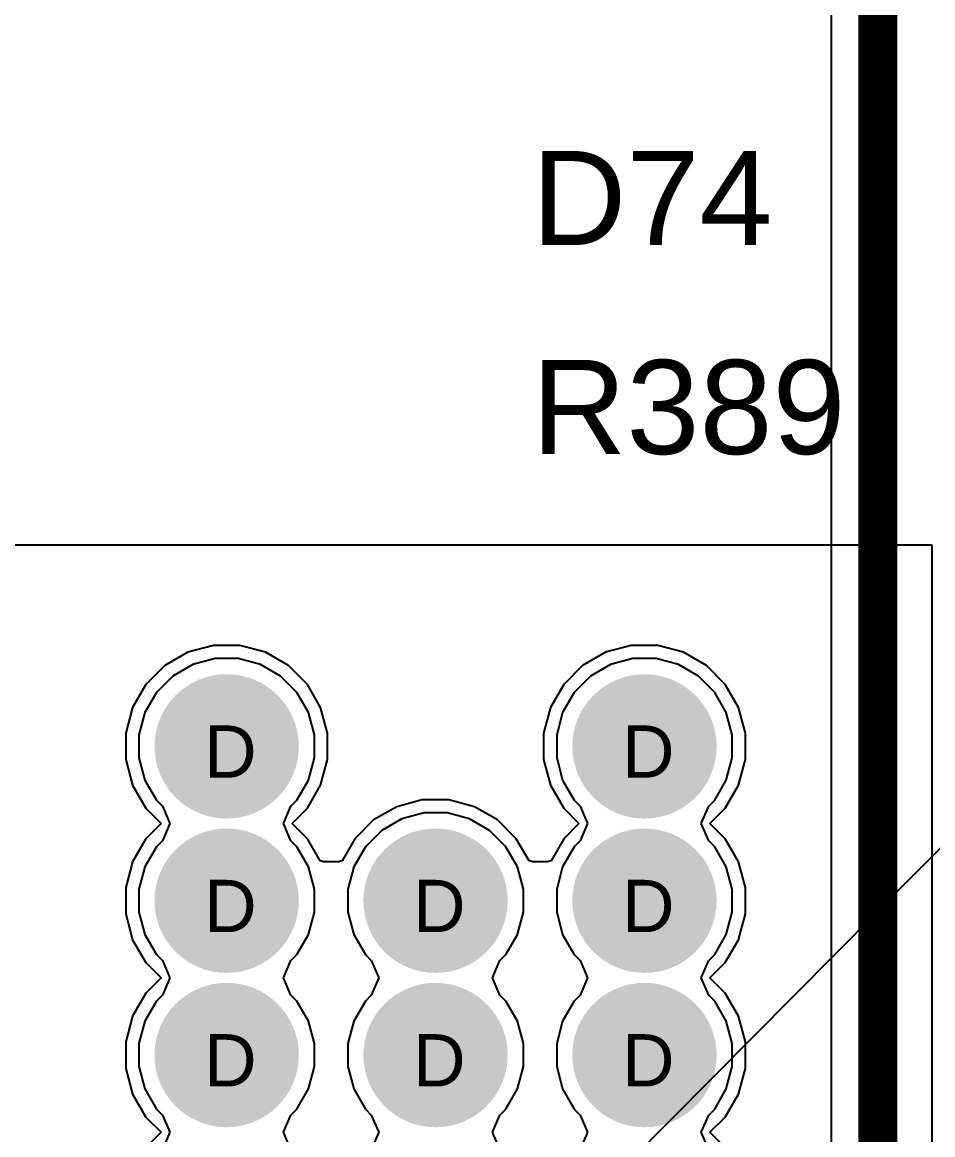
# Model space of a CAD drawing. Header units: inches. Extents: x 0 to 5379, y 0 to 5429.
# Drawn here: x 167.15 to 176.01, y 180.76 to 191.57 of the extents above; entities that cross this region are included whole.
import ezdxf

# ---------------------------------------------------------------- set-up
doc = ezdxf.new("R2010")
doc.units = ezdxf.units.IN
for name, color, linetype in [('Bottom Layer', 5, 'Continuous'), ('Bottom Solder', 6, 'Continuous'), ('Drill Drawing', 1, 'Continuous'), ('GND01', 16, 'Continuous'), ('GND02', 76, 'Continuous'), ('PWR', 156, 'Continuous'), ('SIG 01', 90, 'Continuous'), ('Top Layer', 1, 'Continuous'), ('Top Overlay', 2, 'Continuous'), ('Top Solder', 216, 'Continuous'), ('Via Holes', 16, 'Continuous')]:
    doc.layers.add(name, color=color, linetype=linetype)
doc.styles.add('Arial', font='', dxfattribs={"height": 0.2})
doc.styles.get('Arial').set_extended_font_data('Arial')

msp = doc.modelspace()

# ---------------------------------------------------------------- hatches: boundary and pattern name
at = {"layer": 'Bottom Layer'}
h = msp.add_hatch(color=5, dxfattribs=at)
edge = h.paths.add_edge_path()
edge.add_arc((169.143, 184.534), 0.6, 0, 360)
h = msp.add_hatch(color=5, dxfattribs=at)
edge = h.paths.add_edge_path()
edge.add_arc((173.207, 184.534), 0.6, 0, 360)
h = msp.add_hatch(color=5, dxfattribs=at)
edge = h.paths.add_edge_path()
edge.add_arc((169.143, 183.034), 0.6, 0, 360)
h = msp.add_hatch(color=5, dxfattribs=at)
edge = h.paths.add_edge_path()
edge.add_arc((171.175, 183.034), 0.6, 0, 360)
h = msp.add_hatch(color=5, dxfattribs=at)
edge = h.paths.add_edge_path()
edge.add_arc((173.207, 183.034), 0.6, 0, 360)
h = msp.add_hatch(color=5, dxfattribs=at)
edge = h.paths.add_edge_path()
edge.add_arc((169.143, 181.534), 0.6, 0, 360)
h = msp.add_hatch(color=5, dxfattribs=at)
edge = h.paths.add_edge_path()
edge.add_arc((171.175, 181.534), 0.6, 0, 360)
h = msp.add_hatch(color=5, dxfattribs=at)
edge = h.paths.add_edge_path()
edge.add_arc((173.207, 181.534), 0.6, 0, 360)
at = {"layer": 'Bottom Solder'}
h = msp.add_hatch(color=6, dxfattribs=at)
edge = h.paths.add_edge_path()
edge.add_arc((169.143, 184.534), 0.702, 0, 360)
h = msp.add_hatch(color=6, dxfattribs=at)
edge = h.paths.add_edge_path()
edge.add_arc((173.207, 184.534), 0.702, 0, 360)
h = msp.add_hatch(color=6, dxfattribs=at)
edge = h.paths.add_edge_path()
edge.add_arc((169.143, 183.034), 0.702, 0, 360)
h = msp.add_hatch(color=6, dxfattribs=at)
edge = h.paths.add_edge_path()
edge.add_arc((171.175, 183.034), 0.702, 0, 360)
h = msp.add_hatch(color=6, dxfattribs=at)
edge = h.paths.add_edge_path()
edge.add_arc((173.207, 183.034), 0.702, 0, 360)
h = msp.add_hatch(color=6, dxfattribs=at)
edge = h.paths.add_edge_path()
edge.add_arc((169.143, 181.534), 0.702, 0, 360)
h = msp.add_hatch(color=6, dxfattribs=at)
edge = h.paths.add_edge_path()
edge.add_arc((171.175, 181.534), 0.702, 0, 360)
h = msp.add_hatch(color=6, dxfattribs=at)
edge = h.paths.add_edge_path()
edge.add_arc((173.207, 181.534), 0.702, 0, 360)
at = {"layer": 'GND01'}
h = msp.add_hatch(color=16, dxfattribs=at)
edge = h.paths.add_edge_path()
edge.add_arc((169.143, 184.534), 0.6, 0, 360)
h = msp.add_hatch(color=16, dxfattribs=at)
edge = h.paths.add_edge_path()
edge.add_arc((173.207, 184.534), 0.6, 0, 360)
h = msp.add_hatch(color=16, dxfattribs=at)
edge = h.paths.add_edge_path()
edge.add_arc((169.143, 183.034), 0.6, 0, 360)
h = msp.add_hatch(color=16, dxfattribs=at)
edge = h.paths.add_edge_path()
edge.add_arc((171.175, 183.034), 0.6, 0, 360)
h = msp.add_hatch(color=16, dxfattribs=at)
edge = h.paths.add_edge_path()
edge.add_arc((173.207, 183.034), 0.6, 0, 360)
h = msp.add_hatch(color=16, dxfattribs=at)
edge = h.paths.add_edge_path()
edge.add_arc((169.143, 181.534), 0.6, 0, 360)
h = msp.add_hatch(color=16, dxfattribs=at)
edge = h.paths.add_edge_path()
edge.add_arc((171.175, 181.534), 0.6, 0, 360)
h = msp.add_hatch(color=16, dxfattribs=at)
edge = h.paths.add_edge_path()
edge.add_arc((173.207, 181.534), 0.6, 0, 360)
at = {"layer": 'GND02'}
h = msp.add_hatch(color=76, dxfattribs=at)
edge = h.paths.add_edge_path()
edge.add_arc((169.143, 184.534), 0.6, 0, 360)
h = msp.add_hatch(color=76, dxfattribs=at)
edge = h.paths.add_edge_path()
edge.add_arc((173.207, 184.534), 0.6, 0, 360)
h = msp.add_hatch(color=76, dxfattribs=at)
edge = h.paths.add_edge_path()
edge.add_arc((169.143, 183.034), 0.6, 0, 360)
h = msp.add_hatch(color=76, dxfattribs=at)
edge = h.paths.add_edge_path()
edge.add_arc((171.175, 183.034), 0.6, 0, 360)
h = msp.add_hatch(color=76, dxfattribs=at)
edge = h.paths.add_edge_path()
edge.add_arc((173.207, 183.034), 0.6, 0, 360)
h = msp.add_hatch(color=76, dxfattribs=at)
edge = h.paths.add_edge_path()
edge.add_arc((169.143, 181.534), 0.6, 0, 360)
h = msp.add_hatch(color=76, dxfattribs=at)
edge = h.paths.add_edge_path()
edge.add_arc((171.175, 181.534), 0.6, 0, 360)
h = msp.add_hatch(color=76, dxfattribs=at)
edge = h.paths.add_edge_path()
edge.add_arc((173.207, 181.534), 0.6, 0, 360)
at = {"layer": 'PWR'}
h = msp.add_hatch(color=156, dxfattribs=at)
edge = h.paths.add_edge_path()
edge.add_arc((169.143, 184.534), 0.6, 0, 360)
h = msp.add_hatch(color=156, dxfattribs=at)
edge = h.paths.add_edge_path()
edge.add_arc((173.207, 184.534), 0.6, 0, 360)
h = msp.add_hatch(color=156, dxfattribs=at)
edge = h.paths.add_edge_path()
edge.add_arc((169.143, 183.034), 0.6, 0, 360)
h = msp.add_hatch(color=156, dxfattribs=at)
edge = h.paths.add_edge_path()
edge.add_arc((171.175, 183.034), 0.6, 0, 360)
h = msp.add_hatch(color=156, dxfattribs=at)
edge = h.paths.add_edge_path()
edge.add_arc((173.207, 183.034), 0.6, 0, 360)
h = msp.add_hatch(color=156, dxfattribs=at)
edge = h.paths.add_edge_path()
edge.add_arc((169.143, 181.534), 0.6, 0, 360)
h = msp.add_hatch(color=156, dxfattribs=at)
edge = h.paths.add_edge_path()
edge.add_arc((171.175, 181.534), 0.6, 0, 360)
h = msp.add_hatch(color=156, dxfattribs=at)
edge = h.paths.add_edge_path()
edge.add_arc((173.207, 181.534), 0.6, 0, 360)
at = {"layer": 'SIG 01'}
h = msp.add_hatch(color=90, dxfattribs=at)
edge = h.paths.add_edge_path()
edge.add_arc((169.143, 184.534), 0.6, 0, 360)
h = msp.add_hatch(color=90, dxfattribs=at)
edge = h.paths.add_edge_path()
edge.add_arc((173.207, 184.534), 0.6, 0, 360)
h = msp.add_hatch(color=90, dxfattribs=at)
edge = h.paths.add_edge_path()
edge.add_arc((169.143, 183.034), 0.6, 0, 360)
h = msp.add_hatch(color=90, dxfattribs=at)
edge = h.paths.add_edge_path()
edge.add_arc((171.175, 183.034), 0.6, 0, 360)
h = msp.add_hatch(color=90, dxfattribs=at)
edge = h.paths.add_edge_path()
edge.add_arc((173.207, 183.034), 0.6, 0, 360)
h = msp.add_hatch(color=90, dxfattribs=at)
edge = h.paths.add_edge_path()
edge.add_arc((169.143, 181.534), 0.6, 0, 360)
h = msp.add_hatch(color=90, dxfattribs=at)
edge = h.paths.add_edge_path()
edge.add_arc((171.175, 181.534), 0.6, 0, 360)
h = msp.add_hatch(color=90, dxfattribs=at)
edge = h.paths.add_edge_path()
edge.add_arc((173.207, 181.534), 0.6, 0, 360)
at = {"layer": 'Top Layer'}
h = msp.add_hatch(color=1, dxfattribs=at)
edge = h.paths.add_edge_path()
edge.add_arc((169.143, 184.534), 0.6, 0, 360)
h = msp.add_hatch(color=1, dxfattribs=at)
edge = h.paths.add_edge_path()
edge.add_arc((173.207, 184.534), 0.6, 0, 360)
h = msp.add_hatch(color=1, dxfattribs=at)
edge = h.paths.add_edge_path()
edge.add_arc((169.143, 183.034), 0.6, 0, 360)
h = msp.add_hatch(color=1, dxfattribs=at)
edge = h.paths.add_edge_path()
edge.add_arc((171.175, 183.034), 0.6, 0, 360)
h = msp.add_hatch(color=1, dxfattribs=at)
edge = h.paths.add_edge_path()
edge.add_arc((173.207, 183.034), 0.6, 0, 360)
h = msp.add_hatch(color=1, dxfattribs=at)
edge = h.paths.add_edge_path()
edge.add_arc((169.143, 181.534), 0.6, 0, 360)
h = msp.add_hatch(color=1, dxfattribs=at)
edge = h.paths.add_edge_path()
edge.add_arc((171.175, 181.534), 0.6, 0, 360)
h = msp.add_hatch(color=1, dxfattribs=at)
edge = h.paths.add_edge_path()
edge.add_arc((173.207, 181.534), 0.6, 0, 360)
at = {"layer": 'Top Solder'}
h = msp.add_hatch(color=216, dxfattribs=at)
edge = h.paths.add_edge_path()
edge.add_arc((169.143, 184.534), 0.702, 0, 360)
h = msp.add_hatch(color=216, dxfattribs=at)
edge = h.paths.add_edge_path()
edge.add_arc((173.207, 184.534), 0.702, 0, 360)
h = msp.add_hatch(color=216, dxfattribs=at)
edge = h.paths.add_edge_path()
edge.add_arc((169.143, 183.034), 0.702, 0, 360)
h = msp.add_hatch(color=216, dxfattribs=at)
edge = h.paths.add_edge_path()
edge.add_arc((171.175, 183.034), 0.702, 0, 360)
h = msp.add_hatch(color=216, dxfattribs=at)
edge = h.paths.add_edge_path()
edge.add_arc((173.207, 183.034), 0.702, 0, 360)
h = msp.add_hatch(color=216, dxfattribs=at)
edge = h.paths.add_edge_path()
edge.add_arc((169.143, 181.534), 0.702, 0, 360)
h = msp.add_hatch(color=216, dxfattribs=at)
edge = h.paths.add_edge_path()
edge.add_arc((171.175, 181.534), 0.702, 0, 360)
h = msp.add_hatch(color=216, dxfattribs=at)
edge = h.paths.add_edge_path()
edge.add_arc((173.207, 181.534), 0.702, 0, 360)
at = {"layer": 'Via Holes'}
h = msp.add_hatch(color=7, dxfattribs=at)
edge = h.paths.add_edge_path()
edge.add_arc((169.143, 184.534), 0.35, 0, 360)
h = msp.add_hatch(color=7, dxfattribs=at)
edge = h.paths.add_edge_path()
edge.add_arc((173.207, 184.534), 0.35, 0, 360)
h = msp.add_hatch(color=7, dxfattribs=at)
edge = h.paths.add_edge_path()
edge.add_arc((169.143, 183.034), 0.35, 0, 360)
h = msp.add_hatch(color=7, dxfattribs=at)
edge = h.paths.add_edge_path()
edge.add_arc((171.175, 183.034), 0.35, 0, 360)
h = msp.add_hatch(color=7, dxfattribs=at)
edge = h.paths.add_edge_path()
edge.add_arc((173.207, 183.034), 0.35, 0, 360)
h = msp.add_hatch(color=7, dxfattribs=at)
edge = h.paths.add_edge_path()
edge.add_arc((169.143, 181.534), 0.35, 0, 360)
h = msp.add_hatch(color=7, dxfattribs=at)
edge = h.paths.add_edge_path()
edge.add_arc((171.175, 181.534), 0.35, 0, 360)
h = msp.add_hatch(color=7, dxfattribs=at)
edge = h.paths.add_edge_path()
edge.add_arc((173.207, 181.534), 0.35, 0, 360)

# ---------------------------------------------------------------- linework, layer by layer
at = {"layer": 'Bottom Solder'}
msp.add_line((6.245, 12.319), (5379.208, 5429.208), dxfattribs=at)
at = {"layer": 'GND01'}
for p, q in [((169.031, 185.388), (168.814, 185.33)), ((169.256, 185.388), (169.031, 185.388)), ((169.473, 185.33), (169.256, 185.388)), ((173.095, 185.388), (172.878, 185.33)), ((173.32, 185.388), (173.095, 185.388)), ((173.537, 185.33), (173.32, 185.388)), ((168.814, 185.33), (168.619, 185.218)), ((169.668, 185.218), (169.473, 185.33)), ((172.878, 185.33), (172.683, 185.218)), ((173.732, 185.218), (173.537, 185.33)), ((168.619, 185.218), (168.46, 185.059)), ((169.827, 185.059), (169.668, 185.218)), ((172.683, 185.218), (172.524, 185.059)), ((173.891, 185.059), (173.732, 185.218)), ((168.46, 185.059), (168.347, 184.864)), ((169.939, 184.864), (169.827, 185.059)), ((172.524, 185.059), (172.411, 184.864)), ((174.003, 184.864), (173.891, 185.059)), ((168.347, 184.864), (168.289, 184.647)), ((169.997, 184.647), (169.939, 184.864)), ((172.411, 184.864), (172.353, 184.647)), ((174.061, 184.647), (174.003, 184.864)), ((168.289, 184.647), (168.289, 184.422)), ((169.997, 184.422), (169.997, 184.647)), ((172.353, 184.647), (172.353, 184.422)), ((174.061, 184.422), (174.061, 184.647)), ((168.289, 184.422), (168.347, 184.205)), ((169.939, 184.205), (169.997, 184.422)), ((172.353, 184.422), (172.411, 184.205)), ((174.003, 184.205), (174.061, 184.422)), ((168.347, 184.205), (168.46, 184.01)), ((169.827, 184.01), (169.939, 184.205)), ((172.411, 184.205), (172.524, 184.01)), ((173.891, 184.01), (174.003, 184.205)), ((168.46, 184.01), (168.518, 183.952)), ((168.518, 183.952), (168.59, 183.784)), ((169.696, 183.784), (169.769, 183.952)), ((169.769, 183.952), (169.827, 184.01)), ((172.524, 184.01), (172.582, 183.952)), ((172.582, 183.952), (172.654, 183.784)), ((173.76, 183.784), (173.833, 183.952)), ((173.833, 183.952), (173.891, 184.01)), ((170.846, 183.83), (170.651, 183.717)), ((171.063, 183.888), (170.846, 183.83)), ((171.288, 183.888), (171.063, 183.888)), ((171.505, 183.83), (171.288, 183.888)), ((171.7, 183.717), (171.505, 183.83)), ((168.59, 183.784), (168.518, 183.616)), ((169.769, 183.616), (169.696, 183.784)), ((172.654, 183.784), (172.582, 183.616)), ((173.833, 183.616), (173.76, 183.784)), ((168.518, 183.616), (168.46, 183.558)), ((169.827, 183.558), (169.769, 183.616)), ((170.651, 183.717), (170.492, 183.558)), ((171.859, 183.558), (171.7, 183.717)), ((172.582, 183.616), (172.524, 183.558)), ((173.891, 183.558), (173.833, 183.616)), ((168.46, 183.558), (168.347, 183.364)), ((169.939, 183.364), (169.827, 183.558)), ((170.492, 183.558), (170.379, 183.364)), ((171.971, 183.364), (171.859, 183.558)), ((172.524, 183.558), (172.411, 183.364)), ((174.003, 183.364), (173.891, 183.558)), ((168.347, 183.364), (168.289, 183.146)), ((169.997, 183.146), (169.939, 183.364)), ((170.379, 183.364), (170.321, 183.146)), ((172.029, 183.146), (171.971, 183.364)), ((172.411, 183.364), (172.353, 183.146)), ((174.061, 183.146), (174.003, 183.364)), ((168.289, 183.146), (168.289, 182.922)), ((169.997, 182.922), (169.997, 183.146)), ((170.321, 183.146), (170.321, 182.922)), ((172.029, 182.922), (172.029, 183.146)), ((172.353, 183.146), (172.353, 182.922)), ((174.061, 182.922), (174.061, 183.146)), ((168.289, 182.922), (168.347, 182.704)), ((169.939, 182.704), (169.997, 182.922)), ((170.321, 182.922), (170.379, 182.704)), ((171.971, 182.704), (172.029, 182.922)), ((172.353, 182.922), (172.411, 182.704)), ((174.003, 182.704), (174.061, 182.922)), ((168.347, 182.704), (168.46, 182.51)), ((169.827, 182.51), (169.939, 182.704)), ((170.379, 182.704), (170.492, 182.51)), ((171.859, 182.51), (171.971, 182.704)), ((172.411, 182.704), (172.524, 182.51)), ((173.891, 182.51), (174.003, 182.704)), ((168.46, 182.51), (168.518, 182.452)), ((168.518, 182.452), (168.59, 182.284)), ((169.696, 182.284), (169.769, 182.452)), ((169.769, 182.452), (169.827, 182.51)), ((170.492, 182.51), (170.55, 182.452)), ((170.55, 182.452), (170.622, 182.284)), ((171.728, 182.284), (171.801, 182.452)), ((171.801, 182.452), (171.859, 182.51)), ((172.524, 182.51), (172.582, 182.452)), ((172.582, 182.452), (172.654, 182.284)), ((173.76, 182.284), (173.833, 182.452)), ((173.833, 182.452), (173.891, 182.51)), ((168.59, 182.284), (168.518, 182.116)), ((169.769, 182.116), (169.696, 182.284)), ((170.622, 182.284), (170.55, 182.116)), ((171.801, 182.116), (171.728, 182.284)), ((172.654, 182.284), (172.582, 182.116)), ((173.833, 182.116), (173.76, 182.284)), ((168.518, 182.116), (168.46, 182.058)), ((169.827, 182.058), (169.769, 182.116)), ((170.55, 182.116), (170.492, 182.058)), ((171.859, 182.058), (171.801, 182.116)), ((172.582, 182.116), (172.524, 182.058)), ((173.891, 182.058), (173.833, 182.116)), ((168.46, 182.058), (168.347, 181.863)), ((169.939, 181.863), (169.827, 182.058)), ((170.492, 182.058), (170.379, 181.863)), ((171.971, 181.863), (171.859, 182.058)), ((172.524, 182.058), (172.411, 181.863)), ((174.003, 181.863), (173.891, 182.058)), ((168.347, 181.863), (168.289, 181.646)), ((169.997, 181.646), (169.939, 181.863)), ((170.379, 181.863), (170.321, 181.646)), ((172.029, 181.646), (171.971, 181.863)), ((172.411, 181.863), (172.353, 181.646)), ((174.061, 181.646), (174.003, 181.863)), ((168.289, 181.646), (168.289, 181.421)), ((169.997, 181.421), (169.997, 181.646)), ((170.321, 181.646), (170.321, 181.421)), ((172.029, 181.421), (172.029, 181.646)), ((172.353, 181.646), (172.353, 181.421)), ((174.061, 181.421), (174.061, 181.646)), ((168.289, 181.421), (168.347, 181.204)), ((169.939, 181.204), (169.997, 181.421)), ((170.321, 181.421), (170.379, 181.204)), ((171.971, 181.204), (172.029, 181.421)), ((172.353, 181.421), (172.411, 181.204)), ((174.003, 181.204), (174.061, 181.421)), ((168.347, 181.204), (168.46, 181.009)), ((169.827, 181.009), (169.939, 181.204)), ((170.379, 181.204), (170.492, 181.009)), ((171.859, 181.009), (171.971, 181.204)), ((172.411, 181.204), (172.524, 181.009)), ((173.891, 181.009), (174.003, 181.204)), ((168.46, 181.009), (168.518, 180.951)), ((168.518, 180.951), (168.59, 180.783)), ((169.696, 180.783), (169.769, 180.951)), ((169.769, 180.951), (169.827, 181.009)), ((170.492, 181.009), (170.55, 180.951)), ((170.55, 180.951), (170.622, 180.783)), ((171.728, 180.783), (171.801, 180.951)), ((171.801, 180.951), (171.859, 181.009)), ((172.524, 181.009), (172.582, 180.951)), ((172.582, 180.951), (172.654, 180.783)), ((173.76, 180.783), (173.833, 180.951)), ((173.833, 180.951), (173.891, 181.009)), ((168.59, 180.783), (168.518, 180.615)), ((169.769, 180.615), (169.696, 180.783)), ((170.622, 180.783), (170.55, 180.615)), ((171.801, 180.615), (171.728, 180.783)), ((172.654, 180.783), (172.582, 180.615)), ((173.833, 180.615), (173.76, 180.783))]:
    msp.add_line(p, q, dxfattribs=at)
at = {"layer": 'GND02'}
for p, q in [((169.031, 185.388), (168.814, 185.33)), ((169.256, 185.388), (169.031, 185.388)), ((169.473, 185.33), (169.256, 185.388)), ((173.095, 185.388), (172.878, 185.33)), ((173.32, 185.388), (173.095, 185.388)), ((173.537, 185.33), (173.32, 185.388)), ((168.814, 185.33), (168.619, 185.218)), ((169.668, 185.218), (169.473, 185.33)), ((172.878, 185.33), (172.683, 185.218)), ((173.732, 185.218), (173.537, 185.33)), ((168.619, 185.218), (168.46, 185.059)), ((169.827, 185.059), (169.668, 185.218)), ((172.683, 185.218), (172.524, 185.059)), ((173.891, 185.059), (173.732, 185.218)), ((168.46, 185.059), (168.347, 184.864)), ((169.939, 184.864), (169.827, 185.059)), ((172.524, 185.059), (172.411, 184.864)), ((174.003, 184.864), (173.891, 185.059)), ((168.347, 184.864), (168.289, 184.647)), ((169.997, 184.647), (169.939, 184.864)), ((172.411, 184.864), (172.353, 184.647)), ((174.061, 184.647), (174.003, 184.864)), ((168.289, 184.647), (168.289, 184.422)), ((169.997, 184.422), (169.997, 184.647)), ((172.353, 184.647), (172.353, 184.422)), ((174.061, 184.422), (174.061, 184.647)), ((168.289, 184.422), (168.347, 184.205)), ((169.939, 184.205), (169.997, 184.422)), ((172.353, 184.422), (172.411, 184.205)), ((174.003, 184.205), (174.061, 184.422)), ((168.347, 184.205), (168.46, 184.01)), ((169.827, 184.01), (169.939, 184.205)), ((172.411, 184.205), (172.524, 184.01)), ((173.891, 184.01), (174.003, 184.205)), ((168.46, 184.01), (168.518, 183.952)), ((168.518, 183.952), (168.59, 183.784)), ((169.696, 183.784), (169.769, 183.952)), ((169.769, 183.952), (169.827, 184.01)), ((172.524, 184.01), (172.582, 183.952)), ((172.582, 183.952), (172.654, 183.784)), ((173.76, 183.784), (173.833, 183.952)), ((173.833, 183.952), (173.891, 184.01)), ((170.846, 183.83), (170.651, 183.717)), ((171.063, 183.888), (170.846, 183.83)), ((171.288, 183.888), (171.063, 183.888)), ((171.505, 183.83), (171.288, 183.888)), ((171.7, 183.717), (171.505, 183.83)), ((168.59, 183.784), (168.518, 183.616)), ((169.769, 183.616), (169.696, 183.784)), ((172.654, 183.784), (172.582, 183.616)), ((173.833, 183.616), (173.76, 183.784)), ((168.518, 183.616), (168.46, 183.558)), ((169.827, 183.558), (169.769, 183.616)), ((170.651, 183.717), (170.492, 183.558)), ((171.859, 183.558), (171.7, 183.717)), ((172.582, 183.616), (172.524, 183.558)), ((173.891, 183.558), (173.833, 183.616)), ((168.46, 183.558), (168.347, 183.364)), ((169.939, 183.364), (169.827, 183.558)), ((170.492, 183.558), (170.379, 183.364)), ((171.971, 183.364), (171.859, 183.558)), ((172.524, 183.558), (172.411, 183.364)), ((174.003, 183.364), (173.891, 183.558)), ((168.347, 183.364), (168.289, 183.146)), ((169.997, 183.146), (169.939, 183.364)), ((170.379, 183.364), (170.321, 183.146)), ((172.029, 183.146), (171.971, 183.364)), ((172.411, 183.364), (172.353, 183.146)), ((174.061, 183.146), (174.003, 183.364)), ((168.289, 183.146), (168.289, 182.922)), ((169.997, 182.922), (169.997, 183.146)), ((170.321, 183.146), (170.321, 182.922)), ((172.029, 182.922), (172.029, 183.146)), ((172.353, 183.146), (172.353, 182.922)), ((174.061, 182.922), (174.061, 183.146)), ((168.289, 182.922), (168.347, 182.704)), ((169.939, 182.704), (169.997, 182.922)), ((170.321, 182.922), (170.379, 182.704)), ((171.971, 182.704), (172.029, 182.922)), ((172.353, 182.922), (172.411, 182.704)), ((174.003, 182.704), (174.061, 182.922)), ((168.347, 182.704), (168.46, 182.51)), ((169.827, 182.51), (169.939, 182.704)), ((170.379, 182.704), (170.492, 182.51)), ((171.859, 182.51), (171.971, 182.704)), ((172.411, 182.704), (172.524, 182.51)), ((173.891, 182.51), (174.003, 182.704)), ((168.46, 182.51), (168.518, 182.452)), ((168.518, 182.452), (168.59, 182.284)), ((169.696, 182.284), (169.769, 182.452)), ((169.769, 182.452), (169.827, 182.51)), ((170.492, 182.51), (170.55, 182.452)), ((170.55, 182.452), (170.622, 182.284)), ((171.728, 182.284), (171.801, 182.452)), ((171.801, 182.452), (171.859, 182.51)), ((172.524, 182.51), (172.582, 182.452)), ((172.582, 182.452), (172.654, 182.284)), ((173.76, 182.284), (173.833, 182.452)), ((173.833, 182.452), (173.891, 182.51)), ((168.59, 182.284), (168.518, 182.116)), ((169.769, 182.116), (169.696, 182.284)), ((170.622, 182.284), (170.55, 182.116)), ((171.801, 182.116), (171.728, 182.284)), ((172.654, 182.284), (172.582, 182.116)), ((173.833, 182.116), (173.76, 182.284)), ((168.518, 182.116), (168.46, 182.058)), ((169.827, 182.058), (169.769, 182.116)), ((170.55, 182.116), (170.492, 182.058)), ((171.859, 182.058), (171.801, 182.116)), ((172.582, 182.116), (172.524, 182.058)), ((173.891, 182.058), (173.833, 182.116)), ((168.46, 182.058), (168.347, 181.863)), ((169.939, 181.863), (169.827, 182.058)), ((170.492, 182.058), (170.379, 181.863)), ((171.971, 181.863), (171.859, 182.058)), ((172.524, 182.058), (172.411, 181.863)), ((174.003, 181.863), (173.891, 182.058)), ((168.347, 181.863), (168.289, 181.646)), ((169.997, 181.646), (169.939, 181.863)), ((170.379, 181.863), (170.321, 181.646)), ((172.029, 181.646), (171.971, 181.863)), ((172.411, 181.863), (172.353, 181.646)), ((174.061, 181.646), (174.003, 181.863)), ((168.289, 181.646), (168.289, 181.421)), ((169.997, 181.421), (169.997, 181.646)), ((170.321, 181.646), (170.321, 181.421)), ((172.029, 181.421), (172.029, 181.646)), ((172.353, 181.646), (172.353, 181.421)), ((174.061, 181.421), (174.061, 181.646)), ((168.289, 181.421), (168.347, 181.204)), ((169.939, 181.204), (169.997, 181.421)), ((170.321, 181.421), (170.379, 181.204)), ((171.971, 181.204), (172.029, 181.421)), ((172.353, 181.421), (172.411, 181.204)), ((174.003, 181.204), (174.061, 181.421)), ((168.347, 181.204), (168.46, 181.009)), ((169.827, 181.009), (169.939, 181.204)), ((170.379, 181.204), (170.492, 181.009)), ((171.859, 181.009), (171.971, 181.204)), ((172.411, 181.204), (172.524, 181.009)), ((173.891, 181.009), (174.003, 181.204)), ((168.46, 181.009), (168.518, 180.951)), ((168.518, 180.951), (168.59, 180.783)), ((169.696, 180.783), (169.769, 180.951)), ((169.769, 180.951), (169.827, 181.009)), ((170.492, 181.009), (170.55, 180.951)), ((170.55, 180.951), (170.622, 180.783)), ((171.728, 180.783), (171.801, 180.951)), ((171.801, 180.951), (171.859, 181.009)), ((172.524, 181.009), (172.582, 180.951)), ((172.582, 180.951), (172.654, 180.783)), ((173.76, 180.783), (173.833, 180.951)), ((173.833, 180.951), (173.891, 181.009)), ((168.59, 180.783), (168.518, 180.615)), ((169.769, 180.615), (169.696, 180.783)), ((170.622, 180.783), (170.55, 180.615)), ((171.801, 180.615), (171.728, 180.783)), ((172.654, 180.783), (172.582, 180.615)), ((173.833, 180.615), (173.76, 180.783))]:
    msp.add_line(p, q, dxfattribs=at)
at = {"layer": 'PWR'}
for p, q in [((175.024, 205.004), (175.024, 148.785)), ((169.031, 185.388), (168.814, 185.33)), ((169.256, 185.388), (169.031, 185.388)), ((169.473, 185.33), (169.256, 185.388)), ((173.095, 185.388), (172.878, 185.33)), ((173.32, 185.388), (173.095, 185.388)), ((173.537, 185.33), (173.32, 185.388)), ((168.814, 185.33), (168.619, 185.218)), ((169.668, 185.218), (169.473, 185.33)), ((172.878, 185.33), (172.683, 185.218)), ((173.732, 185.218), (173.537, 185.33)), ((168.619, 185.218), (168.46, 185.059)), ((169.827, 185.059), (169.668, 185.218)), ((172.683, 185.218), (172.524, 185.059)), ((173.891, 185.059), (173.732, 185.218)), ((168.46, 185.059), (168.347, 184.864)), ((169.939, 184.864), (169.827, 185.059)), ((172.524, 185.059), (172.411, 184.864)), ((174.003, 184.864), (173.891, 185.059)), ((168.347, 184.864), (168.289, 184.647)), ((169.997, 184.647), (169.939, 184.864)), ((172.411, 184.864), (172.353, 184.647)), ((174.061, 184.647), (174.003, 184.864)), ((168.289, 184.647), (168.289, 184.422)), ((169.997, 184.422), (169.997, 184.647)), ((172.353, 184.647), (172.353, 184.422)), ((174.061, 184.422), (174.061, 184.647)), ((168.289, 184.422), (168.347, 184.205)), ((169.939, 184.205), (169.997, 184.422)), ((172.353, 184.422), (172.411, 184.205)), ((174.003, 184.205), (174.061, 184.422)), ((168.347, 184.205), (168.46, 184.01)), ((169.827, 184.01), (169.939, 184.205)), ((172.411, 184.205), (172.524, 184.01)), ((173.891, 184.01), (174.003, 184.205)), ((168.46, 184.01), (168.518, 183.952)), ((168.518, 183.952), (168.59, 183.784)), ((169.696, 183.784), (169.769, 183.952)), ((169.769, 183.952), (169.827, 184.01)), ((172.524, 184.01), (172.582, 183.952)), ((172.582, 183.952), (172.654, 183.784)), ((173.76, 183.784), (173.833, 183.952)), ((173.833, 183.952), (173.891, 184.01)), ((170.846, 183.83), (170.651, 183.717)), ((171.063, 183.888), (170.846, 183.83)), ((171.288, 183.888), (171.063, 183.888)), ((171.505, 183.83), (171.288, 183.888)), ((171.7, 183.717), (171.505, 183.83)), ((168.59, 183.784), (168.518, 183.616)), ((169.769, 183.616), (169.696, 183.784)), ((172.654, 183.784), (172.582, 183.616)), ((173.833, 183.616), (173.76, 183.784)), ((168.518, 183.616), (168.46, 183.558)), ((169.827, 183.558), (169.769, 183.616)), ((170.651, 183.717), (170.492, 183.558)), ((171.859, 183.558), (171.7, 183.717)), ((172.582, 183.616), (172.524, 183.558)), ((173.891, 183.558), (173.833, 183.616)), ((168.46, 183.558), (168.347, 183.364)), ((169.939, 183.364), (169.827, 183.558)), ((170.492, 183.558), (170.379, 183.364)), ((171.971, 183.364), (171.859, 183.558)), ((172.524, 183.558), (172.411, 183.364)), ((174.003, 183.364), (173.891, 183.558)), ((168.347, 183.364), (168.289, 183.146)), ((169.997, 183.146), (169.939, 183.364)), ((170.379, 183.364), (170.321, 183.146)), ((172.029, 183.146), (171.971, 183.364)), ((172.411, 183.364), (172.353, 183.146)), ((174.061, 183.146), (174.003, 183.364)), ((168.289, 183.146), (168.289, 182.922)), ((169.997, 182.922), (169.997, 183.146)), ((170.321, 183.146), (170.321, 182.922)), ((172.029, 182.922), (172.029, 183.146)), ((172.353, 183.146), (172.353, 182.922)), ((174.061, 182.922), (174.061, 183.146)), ((168.289, 182.922), (168.347, 182.704)), ((169.939, 182.704), (169.997, 182.922)), ((170.321, 182.922), (170.379, 182.704)), ((171.971, 182.704), (172.029, 182.922)), ((172.353, 182.922), (172.411, 182.704)), ((174.003, 182.704), (174.061, 182.922)), ((168.347, 182.704), (168.46, 182.51)), ((169.827, 182.51), (169.939, 182.704)), ((170.379, 182.704), (170.492, 182.51)), ((171.859, 182.51), (171.971, 182.704)), ((172.411, 182.704), (172.524, 182.51)), ((173.891, 182.51), (174.003, 182.704)), ((168.46, 182.51), (168.518, 182.452)), ((168.518, 182.452), (168.59, 182.284)), ((169.696, 182.284), (169.769, 182.452)), ((169.769, 182.452), (169.827, 182.51)), ((170.492, 182.51), (170.55, 182.452)), ((170.55, 182.452), (170.622, 182.284)), ((171.728, 182.284), (171.801, 182.452)), ((171.801, 182.452), (171.859, 182.51)), ((172.524, 182.51), (172.582, 182.452)), ((172.582, 182.452), (172.654, 182.284)), ((173.76, 182.284), (173.833, 182.452)), ((173.833, 182.452), (173.891, 182.51)), ((168.59, 182.284), (168.518, 182.116)), ((169.769, 182.116), (169.696, 182.284)), ((170.622, 182.284), (170.55, 182.116)), ((171.801, 182.116), (171.728, 182.284)), ((172.654, 182.284), (172.582, 182.116)), ((173.833, 182.116), (173.76, 182.284)), ((168.518, 182.116), (168.46, 182.058)), ((169.827, 182.058), (169.769, 182.116)), ((170.55, 182.116), (170.492, 182.058)), ((171.859, 182.058), (171.801, 182.116)), ((172.582, 182.116), (172.524, 182.058)), ((173.891, 182.058), (173.833, 182.116)), ((168.46, 182.058), (168.347, 181.863)), ((169.939, 181.863), (169.827, 182.058)), ((170.492, 182.058), (170.379, 181.863)), ((171.971, 181.863), (171.859, 182.058)), ((172.524, 182.058), (172.411, 181.863)), ((174.003, 181.863), (173.891, 182.058)), ((168.347, 181.863), (168.289, 181.646)), ((169.997, 181.646), (169.939, 181.863)), ((170.379, 181.863), (170.321, 181.646)), ((172.029, 181.646), (171.971, 181.863)), ((172.411, 181.863), (172.353, 181.646)), ((174.061, 181.646), (174.003, 181.863)), ((168.289, 181.646), (168.289, 181.421)), ((169.997, 181.421), (169.997, 181.646)), ((170.321, 181.646), (170.321, 181.421)), ((172.029, 181.421), (172.029, 181.646)), ((172.353, 181.646), (172.353, 181.421)), ((174.061, 181.421), (174.061, 181.646)), ((168.289, 181.421), (168.347, 181.204)), ((169.939, 181.204), (169.997, 181.421)), ((170.321, 181.421), (170.379, 181.204)), ((171.971, 181.204), (172.029, 181.421)), ((172.353, 181.421), (172.411, 181.204)), ((174.003, 181.204), (174.061, 181.421)), ((168.347, 181.204), (168.46, 181.009)), ((169.827, 181.009), (169.939, 181.204)), ((170.379, 181.204), (170.492, 181.009)), ((171.859, 181.009), (171.971, 181.204)), ((172.411, 181.204), (172.524, 181.009)), ((173.891, 181.009), (174.003, 181.204)), ((168.46, 181.009), (168.518, 180.951)), ((168.518, 180.951), (168.59, 180.783)), ((169.696, 180.783), (169.769, 180.951)), ((169.769, 180.951), (169.827, 181.009)), ((170.492, 181.009), (170.55, 180.951)), ((170.55, 180.951), (170.622, 180.783)), ((171.728, 180.783), (171.801, 180.951)), ((171.801, 180.951), (171.859, 181.009)), ((172.524, 181.009), (172.582, 180.951)), ((172.582, 180.951), (172.654, 180.783)), ((173.76, 180.783), (173.833, 180.951)), ((173.833, 180.951), (173.891, 181.009)), ((168.59, 180.783), (168.518, 180.615)), ((169.769, 180.615), (169.696, 180.783)), ((170.622, 180.783), (170.55, 180.615)), ((171.801, 180.615), (171.728, 180.783)), ((172.654, 180.783), (172.582, 180.615)), ((173.833, 180.615), (173.76, 180.783))]:
    msp.add_line(p, q, dxfattribs=at)
msp.add_lwpolyline([(175.477, 148.785, 0.381, 0.381, 0), (175.477, 205.191, 0.381, 0.381, 0)], format="xyseb", dxfattribs=at)
at = {"layer": 'SIG 01'}
for p, q in [((169.014, 185.515), (168.765, 185.449)), ((169.272, 185.515), (169.014, 185.515)), ((169.522, 185.449), (169.272, 185.515)), ((173.078, 185.515), (172.829, 185.449)), ((173.336, 185.515), (173.078, 185.515)), ((173.586, 185.449), (173.336, 185.515)), ((168.765, 185.449), (168.541, 185.319)), ((169.746, 185.319), (169.522, 185.449)), ((172.829, 185.449), (172.605, 185.319)), ((173.81, 185.319), (173.586, 185.449)), ((168.541, 185.319), (168.358, 185.137)), ((169.928, 185.137), (169.746, 185.319)), ((172.605, 185.319), (172.422, 185.137)), ((173.992, 185.137), (173.81, 185.319)), ((168.358, 185.137), (168.229, 184.913)), ((170.057, 184.913), (169.928, 185.137)), ((172.422, 185.137), (172.293, 184.913)), ((174.121, 184.913), (173.992, 185.137)), ((168.229, 184.913), (168.162, 184.664)), ((170.124, 184.664), (170.057, 184.913)), ((172.293, 184.913), (172.226, 184.664)), ((174.188, 184.664), (174.121, 184.913)), ((168.162, 184.664), (168.162, 184.405)), ((170.124, 184.405), (170.124, 184.664)), ((172.226, 184.664), (172.226, 184.405)), ((174.188, 184.405), (174.188, 184.664)), ((168.162, 184.405), (168.229, 184.156)), ((170.057, 184.156), (170.124, 184.405)), ((172.226, 184.405), (172.293, 184.156)), ((174.121, 184.156), (174.188, 184.405)), ((168.229, 184.156), (168.358, 183.932)), ((169.928, 183.932), (170.057, 184.156)), ((172.293, 184.156), (172.422, 183.932)), ((173.992, 183.932), (174.121, 184.156)), ((170.797, 183.948), (170.573, 183.819)), ((171.046, 184.015), (170.797, 183.948)), ((171.304, 184.015), (171.046, 184.015)), ((171.554, 183.948), (171.304, 184.015)), ((171.778, 183.819), (171.554, 183.948)), ((168.358, 183.932), (168.506, 183.784)), ((169.78, 183.784), (169.928, 183.932)), ((172.422, 183.932), (172.57, 183.784)), ((173.844, 183.784), (173.992, 183.932)), ((168.506, 183.784), (168.358, 183.636)), ((169.928, 183.636), (169.78, 183.784)), ((170.573, 183.819), (170.39, 183.636)), ((171.96, 183.636), (171.778, 183.819)), ((172.57, 183.784), (172.422, 183.636)), ((173.992, 183.636), (173.844, 183.784)), ((168.358, 183.636), (168.229, 183.413)), ((170.053, 183.421), (169.928, 183.636)), ((170.39, 183.636), (170.266, 183.421)), ((172.085, 183.421), (171.96, 183.636)), ((172.422, 183.636), (172.298, 183.421)), ((174.121, 183.413), (173.992, 183.636)), ((168.229, 183.413), (168.162, 183.163)), ((170.089, 183.413), (170.053, 183.421)), ((170.23, 183.413), (170.089, 183.413)), ((170.266, 183.421), (170.23, 183.413)), ((172.121, 183.413), (172.085, 183.421)), ((172.262, 183.413), (172.121, 183.413)), ((172.298, 183.421), (172.262, 183.413)), ((174.188, 183.163), (174.121, 183.413)), ((168.162, 183.163), (168.162, 182.905)), ((174.188, 182.905), (174.188, 183.163)), ((168.162, 182.905), (168.229, 182.655)), ((174.121, 182.655), (174.188, 182.905)), ((168.229, 182.655), (168.358, 182.432)), ((173.992, 182.432), (174.121, 182.655)), ((168.358, 182.432), (168.506, 182.284)), ((173.844, 182.284), (173.992, 182.432)), ((168.506, 182.284), (168.358, 182.136)), ((173.992, 182.136), (173.844, 182.284)), ((168.358, 182.136), (168.229, 181.912)), ((174.121, 181.912), (173.992, 182.136)), ((168.229, 181.912), (168.162, 181.663)), ((174.188, 181.663), (174.121, 181.912)), ((168.162, 181.663), (168.162, 181.404)), ((174.188, 181.404), (174.188, 181.663)), ((168.162, 181.404), (168.229, 181.155)), ((174.121, 181.155), (174.188, 181.404)), ((168.229, 181.155), (168.358, 180.931)), ((173.992, 180.931), (174.121, 181.155)), ((168.358, 180.931), (168.506, 180.783)), ((173.844, 180.783), (173.992, 180.931)), ((168.506, 180.783), (168.358, 180.636)), ((173.992, 180.636), (173.844, 180.783))]:
    msp.add_line(p, q, dxfattribs=at)
at = {"layer": 'Top Layer'}
for p, q in [((154.567, 186.494), (176.001, 186.494)), ((176.001, 186.494), (176.001, 180.645))]:
    msp.add_line(p, q, dxfattribs=at)
at = {"layer": 'Top Solder'}
msp.add_line((6.245, 12.319), (5379.208, 5429.208), dxfattribs=at)

# ---------------------------------------------------------------- texts
at = {"layer": 'Drill Drawing', "style": 'Arial'}
for p in [(168.923, 184.23), (172.987, 184.23), (168.923, 182.729), (170.955, 182.729), (172.987, 182.729), (168.923, 181.229), (170.955, 181.229), (172.987, 181.229)]:
    msp.add_text('D', height=0.508, dxfattribs=at).set_placement(p)
at = {"layer": 'Top Overlay', "style": 'Arial'}
for s, p in [('D74', (172.109, 189.408)), ('R389', (172.109, 187.376))]:
    msp.add_text(s, height=0.9144, dxfattribs=at).set_placement(p)

doc.saveas('drawing.dxf')
